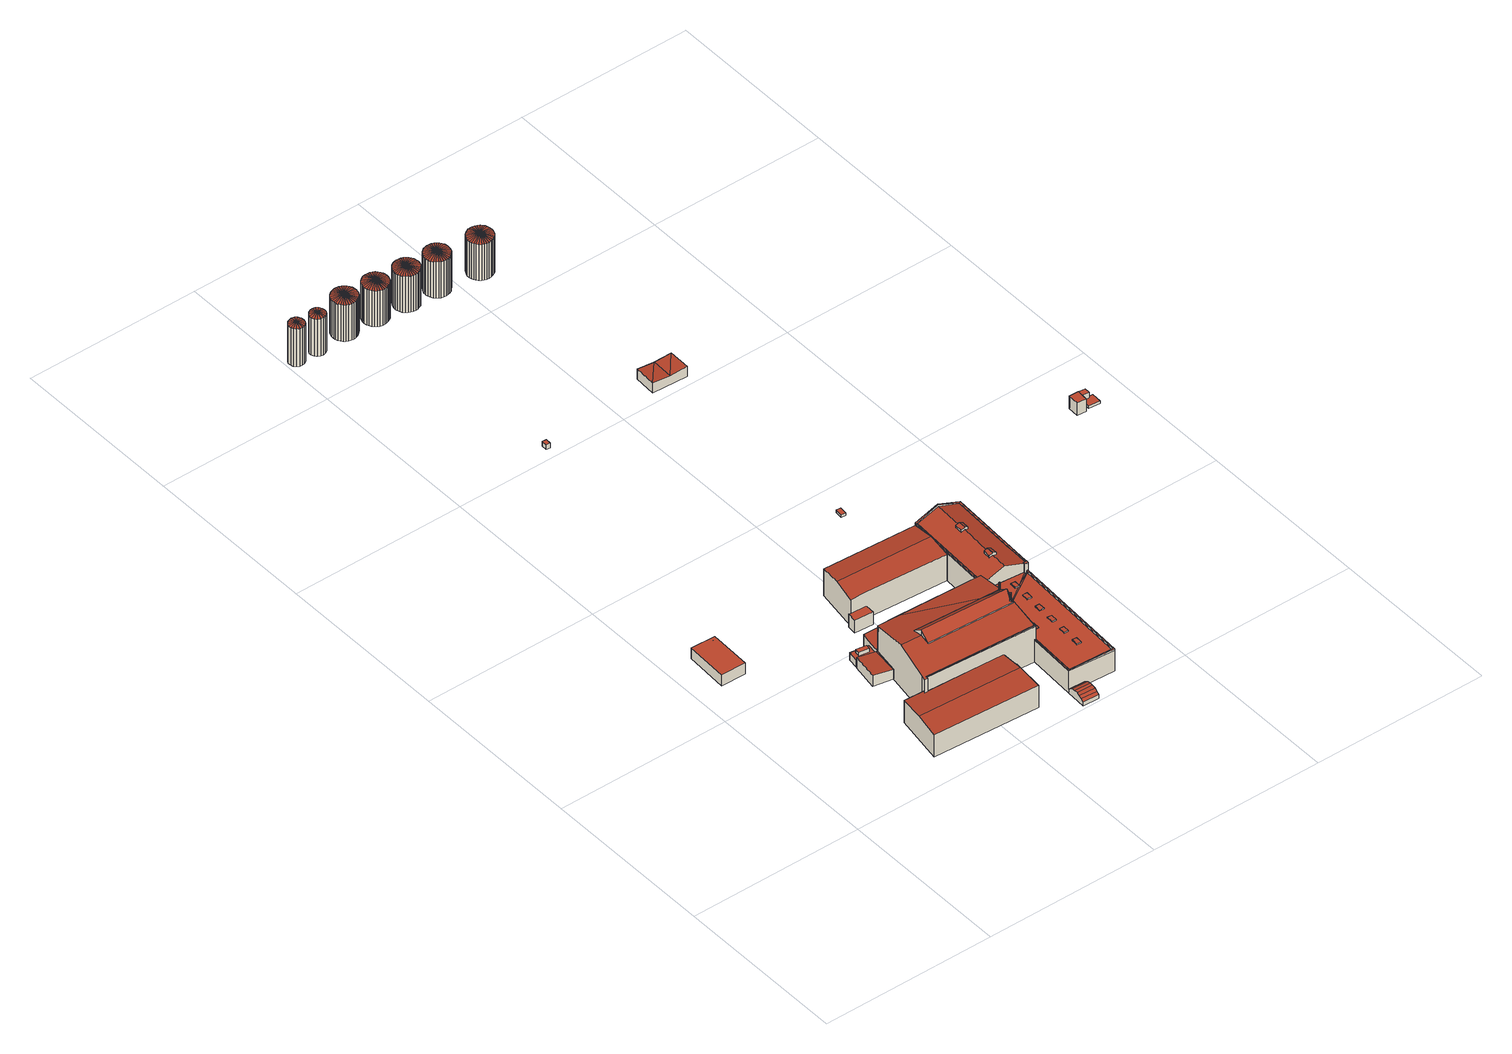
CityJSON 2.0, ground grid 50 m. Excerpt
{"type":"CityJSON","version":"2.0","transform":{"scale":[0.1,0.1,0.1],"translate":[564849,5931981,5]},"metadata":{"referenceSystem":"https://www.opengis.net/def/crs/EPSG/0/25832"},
"CityObjects":{
"building1":{"type":"Building","attributes":{"Grundfläche 2D":"84.570928","Grundhöhe NN":"5.563"},"children":["building1-1","building1-2","building1-3","building1-4"],"geometry":[{"type":"Solid","lod":"3","boundaries":[[[[0,1,2,3]],[[4,5,3,2]],[[5,6,0,3]],[[6,7,1,0]],[[7,4,2,1]],[[7,6,5,4]]]],"semantics":{"surfaces":[{"type":"RoofSurface"},{"type":"WallSurface"},{"type":"GroundSurface"}],"values":[[0,1,1,1,1,2]]}}]},
"building1-1":{"type":"BuildingInstallation","parents":["building1"],"geometry":[{"type":"MultiSurface","lod":"3","boundaries":[[[8,9,10,11]]],"semantics":{"surfaces":[{"type":"RoofSurface"}],"values":[0]}}]},
"building1-2":{"type":"BuildingInstallation","parents":["building1"],"geometry":[{"type":"MultiSurface","lod":"3","boundaries":[[[12,13,14,15]]],"semantics":{"surfaces":[{"type":"RoofSurface"}],"values":[0]}}]},
"building1-3":{"type":"BuildingInstallation","parents":["building1"],"geometry":[{"type":"MultiSurface","lod":"3","boundaries":[[[16,17,18,19]]],"semantics":{"surfaces":[{"type":"RoofSurface"}],"values":[0]}}]},
"building1-4":{"type":"BuildingInstallation","parents":["building1"],"geometry":[{"type":"MultiSurface","lod":"3","boundaries":[[[20,21,22,23]]],"semantics":{"surfaces":[{"type":"RoofSurface"}],"values":[0]}}]},
"building2":{"type":"Building","attributes":{"Grundfläche 2D":"43.742481","Grundhöhe NN":"5.206"},"geometry":[{"type":"Solid","lod":"3","boundaries":[[[[24,25,26]],[[27,28,25,24,29]],[[30,31,26,25]],[[32,33,29,24]],[[31,32,24,26]],[[33,34,27,29]],[[34,35,28,27]],[[35,30,25,28]],[[31,30,35,34,33,32]]]],"semantics":{"surfaces":[{"type":"RoofSurface"},{"type":"WallSurface"},{"type":"GroundSurface"}],"values":[[0,0,1,1,1,1,1,1,2]]}}]},
"building3":{"type":"Building","attributes":{"Grundfläche 2D":"1668.603256","Grundhöhe NN":"5.227"},"children":["building3-1","building3-2","building3-3","building3-4","building3-5","building3-6","building3-7","building3-8","building3-9","building3-10","building3-11","building3-12","building3-13","building3-14"],"geometry":[{"type":"MultiSurface","lod":"3","boundaries":[[[36,37,38,39,40,41,42,43]],[[44,45,46,47,48,47,48,49,50,51]],[[52,53,54,55,49,48,47,48,47,46]],[[56,57,52]],[[57,56,58,59,49,55,54,53,52]],[[60,50,49]],[[61,62,63,64,65,66]],[[67,68,69,70,71,72,73,74,62,61]],[[75,68,62,76]],[[68,75,77]],[[78,79,68,77]],[[68,79,80]],[[68,80,69]],[[81,62,74]],[[82,76,62,81]],[[83,84,85,86,87,88,89,90,91,92,93,64,63]],[[94,95,84,64,93]],[[96,85,84]],[[97,84,95,98]],[[84,97,99]],[[84,99,96]],[[100,101,102,103,104,105,106,107,108,109,110,111,112]],[[113,104,114,115,116,117]],[[115,118,109,108,119,116]],[[113,105,104]],[[120,121,122,123]],[[124,125,126,127,128,129,130,131]],[[132,133,134,135]],[[136,137,138,139,140,141,142]],[[137,143,144,138]],[[145,140,139]],[[146,147,148,149]],[[150,147,146,151]],[[152,150,151,153]],[[154,152,153,155]],[[156,154,155,157]],[[158,156,157,159]],[[160,158,159,161]],[[162,163,164,165]],[[166,167,168,169]],[[52,46,45,38,37]],[[39,38,45,44]],[[44,51,40,39]],[[170,171,42,41]],[[172,43,42,171]],[[172,173,36,43]],[[37,36,173,52]],[[119,108,61,66]],[[108,107,67,61]],[[68,67,107,106]],[[106,105,113,117,84,83,63,62,68]],[[64,84,117,116,119,66,65]],[[174,125,124,131,135,134,175]],[[126,125,174,176]],[[121,177,32,129,128,127,126,176,178,122]],[[129,32,31,130]],[[179,172,171,149,148,180]],[[173,172,179,181]],[[56,52,173,181,182]],[[58,56,182,183]],[[59,58,183,184]],[[170,185,186,149,171]],[[187,188,133,132]],[[134,133,188,175]],[[136,142,189,190]],[[143,137,136,190,191]],[[144,143,191,192]],[[168,167,193,194,165,164,139,138,144,192,195]],[[161,159,157,155,153,151,146,149,186,196]],[[160,161,196,197]],[[148,147,150,152,154,156,158,160,197,180]],[[123,122,178,198]],[[120,123,198,199]],[[121,120,199,177]],[[162,165,194,200]],[[200,201,163,162]],[[164,163,201,185,170,41,40,101,100,145,139]],[[101,40,51,50,102]],[[102,50,60,103]],[[184,202,114,104,103,60,49,59]],[[132,135,131,130,118,115,114,202,187]],[[110,109,118,130,31,203]],[[141,111,110,203,189,142]],[[111,141,140,112]],[[112,140,145,100]],[[169,168,195,204]],[[166,169,204,205]],[[205,193,167,166]],[[192,191,190,189,203,31,32,177,199,198,178,176,174,175,188,187,202,184,183,182,181,179,180,197,196,186,185,201,200,194,193,205,204,195]]],"semantics":{"surfaces":[{"type":"RoofSurface"},{"type":"WallSurface"},{"type":"GroundSurface"}],"values":[0,0,0,0,0,0,0,0,0,0,0,0,0,0,0,0,0,0,0,0,0,0,0,0,0,0,0,0,0,0,0,0,0,0,0,0,0,0,0,0,1,1,1,1,1,1,1,1,1,1,1,1,1,1,1,1,1,1,1,1,1,1,1,1,1,1,1,1,1,1,1,1,1,1,1,1,1,1,1,1,1,1,1,1,1,1,1,1,2]}}]},
"building3-1":{"type":"BuildingInstallation","parents":["building3"],"geometry":[{"type":"MultiSurface","lod":"3","boundaries":[[[206,207,208,209]],[[209,208,210,211]],[[206,209,211,212]],[[207,206,212,213]],[[208,207,213,210]]],"semantics":{"surfaces":[{"type":"RoofSurface"},{"type":"WallSurface"}],"values":[0,1,1,1,1]}}]},
"building3-2":{"type":"BuildingInstallation","parents":["building3"],"geometry":[{"type":"MultiSurface","lod":"3","boundaries":[[[214,215,216,217]],[[217,216,218,219]],[[214,217,219,220]],[[215,214,220,221]],[[216,215,221,218]]],"semantics":{"surfaces":[{"type":"RoofSurface"},{"type":"WallSurface"}],"values":[0,1,1,1,1]}}]},
"building3-3":{"type":"BuildingInstallation","parents":["building3"],"geometry":[{"type":"MultiSurface","lod":"3","boundaries":[[[222,223,224,225,226,227,228]],[[229,225,224,230]],[[226,225,229,231]],[[232,233,222,228,227,226,231,234]],[[230,224,223,222,233,235]]],"semantics":{"surfaces":[{"type":"RoofSurface"},{"type":"WallSurface"}],"values":[0,1,1,1,1]}}]},
"building3-4":{"type":"BuildingInstallation","parents":["building3"],"geometry":[{"type":"MultiSurface","lod":"3","boundaries":[[[236,237,238,239]],[[239,238,240,241]],[[236,239,241,242]],[[237,236,242,243]],[[238,237,243,240]]],"semantics":{"surfaces":[{"type":"RoofSurface"},{"type":"WallSurface"}],"values":[0,1,1,1,1]}}]},
"building3-5":{"type":"BuildingInstallation","parents":["building3"],"geometry":[{"type":"MultiSurface","lod":"3","boundaries":[[[244,245,246,247]],[[247,246,248,249]],[[244,247,249,250]],[[245,244,250,251]],[[246,245,251,248]]],"semantics":{"surfaces":[{"type":"RoofSurface"},{"type":"WallSurface"}],"values":[0,1,1,1,1]}}]},
"building3-6":{"type":"BuildingInstallation","parents":["building3"],"geometry":[{"type":"MultiSurface","lod":"3","boundaries":[[[252,253,254,255]],[[255,254,256,257]],[[257,258,252,255]],[[253,252,258,259]],[[259,256,254,253]]],"semantics":{"surfaces":[{"type":"RoofSurface"},{"type":"WallSurface"}],"values":[0,1,1,1,1]}}]},
"building3-7":{"type":"BuildingInstallation","parents":["building3"],"geometry":[{"type":"MultiSurface","lod":"3","boundaries":[[[260,261,262,263,264,265,266,267,268,269,270]],[[260,270,99,97]],[[261,260,97,98]],[[262,261,98,95]],[[263,262,95,94]],[[264,263,94,93]],[[264,93,92]],[[265,264,92,91]],[[266,265,91,90]],[[266,90,89]],[[267,266,89,88]],[[268,267,88,87]],[[268,87,86]],[[269,268,86,85]],[[270,269,85,96]],[[270,96,99]]],"semantics":{"surfaces":[{"type":"RoofSurface"},{"type":"WallSurface"}],"values":[0,1,1,1,1,1,1,1,1,1,1,1,1,1,1,1]}}]},
"building3-8":{"type":"BuildingInstallation","parents":["building3"],"geometry":[{"type":"MultiSurface","lod":"3","boundaries":[[[271,272,273,274,275,276,277,278,279,280,281,282]],[[277,276,81,74]],[[278,277,74,73]],[[278,73,72]],[[279,278,72,71]],[[279,71,70]],[[280,279,70,69]],[[281,280,69,80]],[[282,281,80,79]],[[271,282,79,78]],[[272,271,78,77]],[[273,272,77,75]],[[274,273,75,76]],[[275,274,76,82]],[[276,275,82,81]]],"semantics":{"surfaces":[{"type":"RoofSurface"},{"type":"WallSurface"}],"values":[0,1,1,1,1,1,1,1,1,1,1,1,1,1,1]}}]},
"building3-9":{"type":"BuildingInstallation","parents":["building3"],"geometry":[{"type":"MultiSurface","lod":"3","boundaries":[[[283,284,285,286,287]],[[288,100,285,284]],[[100,101,286,285]],[[101,102,287,286]],[[102,103,288,284,283,287]]],"semantics":{"surfaces":[{"type":"RoofSurface"},{"type":"WallSurface"}],"values":[0,1,1,1,1]}}]},
"building3-10":{"type":"BuildingInstallation","parents":["building3"],"geometry":[{"type":"MultiSurface","lod":"3","boundaries":[[[289,290,291,292,293]],[[294,291,290,295,53]],[[294,57,296,293,292,291]],[[296,297,289,293]],[[297,295,290,289]]],"semantics":{"surfaces":[{"type":"RoofSurface"},{"type":"WallSurface"}],"values":[0,1,1,1,1]}}]},
"building3-11":{"type":"BuildingInstallation","parents":["building3"],"geometry":[{"type":"MultiSurface","lod":"3","boundaries":[[[298,299,300,301,302,303]],[[304,302,301,300,55,48]],[[305,55,300,299]],[[54,306,298,303,302,304,47]],[[306,305,299,298]]],"semantics":{"surfaces":[{"type":"RoofSurface"},{"type":"WallSurface"}],"values":[0,1,1,1,1]}}]},
"building3-12":{"type":"BuildingInstallation","parents":["building3"],"geometry":[{"type":"MultiSurface","lod":"3","boundaries":[[[307,308,309,310,311,312]],[[313,314,315,316,310,309,308,307]],[[311,310,316,317]],[[317,318,312,311]],[[318,313,307,312]]],"semantics":{"surfaces":[{"type":"RoofSurface"},{"type":"WallSurface"}],"values":[0,1,1,1,1]}}]},
"building3-13":{"type":"BuildingInstallation","parents":["building3"],"geometry":[{"type":"MultiSurface","lod":"3","boundaries":[[[319,320,321,322]],[[322,321,323,324]],[[319,322,324,325]],[[320,319,325,326]],[[321,320,326,323]]],"semantics":{"surfaces":[{"type":"RoofSurface"},{"type":"WallSurface"}],"values":[0,1,1,1,1]}}]},
"building3-14":{"type":"BuildingInstallation","parents":["building3"],"geometry":[{"type":"MultiSurface","lod":"3","boundaries":[[[327,328,329,330]],[[330,329,331,332]],[[327,330,332,333]],[[328,327,333,334]],[[329,328,334,331]]],"semantics":{"surfaces":[{"type":"RoofSurface"},{"type":"WallSurface"}],"values":[0,1,1,1,1]}}]},
"building4":{"type":"Building","attributes":{"Grundfläche 2D":"14.125939","Grundhöhe NN":"5.315"},"geometry":[{"type":"Solid","lod":"3","boundaries":[[[[335,336,337]],[[337,336,338]],[[339,336,335]],[[340,336,339]],[[341,336,340]],[[342,336,341]],[[343,336,342]],[[344,345,336,343]],[[346,336,345]],[[347,336,346]],[[348,336,347]],[[349,336,348]],[[350,336,349]],[[351,336,350]],[[352,336,351]],[[353,336,352]],[[338,336,353]],[[354,355,335,337]],[[356,354,337,338]],[[355,357,339,335]],[[357,358,340,339]],[[358,359,341,340]],[[359,360,342,341]],[[360,361,343,342]],[[361,362,363,345,344,343]],[[363,364,346,345]],[[364,365,347,346]],[[365,366,348,347]],[[366,367,349,348]],[[367,368,350,349]],[[368,369,351,350]],[[369,370,352,351]],[[370,371,353,352]],[[371,356,338,353]],[[358,357,355,354,356,371,370,369,368,367,366,365,364,363,362,361,360,359]]]],"semantics":{"surfaces":[{"type":"RoofSurface"},{"type":"WallSurface"},{"type":"GroundSurface"}],"values":[[0,0,0,0,0,0,0,0,0,0,0,0,0,0,0,0,0,1,1,1,1,1,1,1,1,1,1,1,1,1,1,1,1,1,2]]}}]},
"building5":{"type":"Building","attributes":{"Grundfläche 2D":"14.122048","Grundhöhe NN":"5.414"},"geometry":[{"type":"Solid","lod":"3","boundaries":[[[[372,373,374]],[[372,375,373]],[[372,374,376]],[[372,376,377]],[[372,377,378]],[[372,378,379]],[[372,379,380]],[[372,380,381]],[[372,381,382]],[[372,382,383]],[[372,383,384]],[[372,384,385]],[[372,385,386]],[[372,386,387]],[[372,387,388]],[[372,388,389]],[[372,389,375]],[[390,391,374,373]],[[392,390,373,375]],[[391,393,376,374]],[[393,394,377,376]],[[394,395,378,377]],[[395,396,379,378]],[[396,397,380,379]],[[397,398,381,380]],[[398,399,382,381]],[[399,400,383,382]],[[400,401,384,383]],[[401,402,385,384]],[[402,403,386,385]],[[403,404,387,386]],[[404,405,388,387]],[[405,406,389,388]],[[406,392,375,389]],[[400,399,398,397,396,395,394,393,391,390,392,406,405,404,403,402,401]]]],"semantics":{"surfaces":[{"type":"RoofSurface"},{"type":"WallSurface"},{"type":"GroundSurface"}],"values":[[0,0,0,0,0,0,0,0,0,0,0,0,0,0,0,0,0,1,1,1,1,1,1,1,1,1,1,1,1,1,1,1,1,1,2]]}}]},
"building6":{"type":"Building","attributes":{"Grundfläche 2D":"1.960048","Grundhöhe NN":"6.558"},"geometry":[{"type":"Solid","lod":"3","boundaries":[[[[407,408,409,410]],[[411,412,410,409]],[[412,413,407,410]],[[413,414,408,407]],[[414,411,409,408]],[[414,413,412,411]]]],"semantics":{"surfaces":[{"type":"RoofSurface"},{"type":"WallSurface"},{"type":"GroundSurface"}],"values":[[0,1,1,1,1,2]]}}]},
"building7":{"type":"Building","attributes":{"Grundfläche 2D":"365.941106","Grundhöhe NN":"5.389"},"geometry":[{"type":"Solid","lod":"3","boundaries":[[[[415,416,417,418,419]],[[420,415,419,421]],[[422,423,424,425,426]],[[421,419,418,427,428]],[[420,421,428,429]],[[415,420,429,430,423,416]],[[431,427,418,417,416,423,422]],[[423,430,432,424]],[[425,424,432,433]],[[426,425,433,434]],[[422,426,434,431]],[[433,432,430,429,428,427,431,434]]]],"semantics":{"surfaces":[{"type":"RoofSurface"},{"type":"WallSurface"},{"type":"GroundSurface"}],"values":[[0,0,0,1,1,1,1,1,1,1,1,2]]}}]},
"building8":{"type":"Building","attributes":{"Grundfläche 2D":"38.026758","Grundhöhe NN":"5.341","usage":"detail"},"geometry":[{"type":"Solid","lod":"3","boundaries":[[[[435,436,437]],[[437,436,438]],[[439,436,435]],[[440,441,436,439]],[[442,436,441]],[[443,436,442]],[[444,436,443]],[[445,436,444]],[[446,436,445]],[[447,436,446]],[[448,436,447]],[[449,436,448]],[[450,436,449]],[[451,436,450]],[[452,436,451]],[[453,436,452]],[[454,436,453]],[[455,436,454]],[[456,436,455]],[[457,436,456]],[[458,436,457]],[[459,436,458]],[[460,436,459]],[[461,436,460]],[[462,436,461]],[[463,436,462]],[[464,436,463]],[[465,436,464]],[[466,436,465]],[[467,436,466]],[[468,436,467]],[[469,436,468]],[[438,436,469]],[[435,437,470,471]],[[469,468,472,473]],[[438,469,473,474]],[[437,438,474,470]],[[439,435,471,475]],[[476,441,440,439,475,477]],[[442,441,476,478]],[[443,442,478,479]],[[444,443,479,480]],[[445,444,480,481]],[[446,445,481,482]],[[447,446,482,483]],[[448,447,483,484]],[[449,448,484,485]],[[450,449,485,486]],[[451,450,486,487]],[[452,451,487,488]],[[453,452,488,489]],[[454,453,489,490]],[[455,454,490,491]],[[456,455,491,492]],[[457,456,492,493]],[[458,457,493,494]],[[459,458,494,495]],[[460,459,495,496]],[[461,460,496,497]],[[462,461,497,498]],[[463,462,498,499]],[[464,463,499,500]],[[465,464,500,501]],[[466,465,501,502]],[[467,466,502,503]],[[468,467,503,472]],[[495,494,493,492,491,490,489,488,487,486,485,484,483,482,481,480,479,478,476,477,475,471,470,474,473,472,503,502,501,500,499,498,497,496]]]],"semantics":{"surfaces":[{"type":"RoofSurface"},{"type":"WallSurface"},{"type":"GroundSurface"}],"values":[[0,0,0,0,0,0,0,0,0,0,0,0,0,0,0,0,0,0,0,0,0,0,0,0,0,0,0,0,0,0,0,0,0,1,1,1,1,1,1,1,1,1,1,1,1,1,1,1,1,1,1,1,1,1,1,1,1,1,1,1,1,1,1,1,1,1,2]]}}]},
"building9":{"type":"Building","attributes":{"Grundfläche 2D":"38.024957","Grundhöhe NN":"5.379","usage":"detail"},"geometry":[{"type":"Solid","lod":"3","boundaries":[[[[504,505,506]],[[506,505,507]],[[508,505,504]],[[509,505,508]],[[510,505,509]],[[511,505,510]],[[512,505,511]],[[513,505,512]],[[514,505,513]],[[515,505,514]],[[516,505,515]],[[517,505,516]],[[518,505,517]],[[519,505,518]],[[520,505,519]],[[521,505,520]],[[522,505,521]],[[523,505,522]],[[524,505,523]],[[525,505,524]],[[526,505,525]],[[527,505,526]],[[528,505,527]],[[529,505,528]],[[530,505,529]],[[531,505,530]],[[532,505,531]],[[533,505,532]],[[534,505,533]],[[535,505,534]],[[536,505,535]],[[537,505,536]],[[507,505,537]],[[504,506,538,539]],[[537,536,540,541]],[[507,537,541,542]],[[506,507,542,538]],[[508,504,539,543]],[[509,508,543,544]],[[510,509,544,545]],[[511,510,545,546]],[[512,511,546,547]],[[513,512,547,548]],[[514,513,548,549]],[[515,514,549,550]],[[516,515,550,551]],[[517,516,551,552]],[[518,517,552,553]],[[519,518,553,554]],[[520,519,554,555]],[[521,520,555,556]],[[522,521,556,557]],[[523,522,557,558]],[[524,523,558,559]],[[525,524,559,560]],[[526,525,560,561]],[[527,526,561,562]],[[528,527,562,563]],[[529,528,563,564]],[[530,529,564,565]],[[531,530,565,566]],[[532,531,566,567]],[[533,532,567,568]],[[534,533,568,569]],[[535,534,569,570]],[[536,535,570,540]],[[562,561,560,559,558,557,556,555,554,553,552,551,550,549,548,547,546,545,544,543,539,538,542,541,540,570,569,568,567,566,565,564,563]]]],"semantics":{"surfaces":[{"type":"RoofSurface"},{"type":"WallSurface"},{"type":"GroundSurface"}],"values":[[0,0,0,0,0,0,0,0,0,0,0,0,0,0,0,0,0,0,0,0,0,0,0,0,0,0,0,0,0,0,0,0,0,1,1,1,1,1,1,1,1,1,1,1,1,1,1,1,1,1,1,1,1,1,1,1,1,1,1,1,1,1,1,1,1,1,2]]}}]},
"building10":{"type":"Building","attributes":{"Grundfläche 2D":"2.765894","Grundhöhe NN":"6.167"},"geometry":[{"type":"Solid","lod":"3","boundaries":[[[[571,572,573,574]],[[575,576,574,573]],[[576,577,571,574]],[[577,578,572,571]],[[578,575,573,572]],[[578,577,576,575]]]],"semantics":{"surfaces":[{"type":"RoofSurface"},{"type":"WallSurface"},{"type":"GroundSurface"}],"values":[[0,1,1,1,1,2]]}}]},
"building11":{"type":"Building","attributes":{"Grundfläche 2D":"357.998925","Grundhöhe NN":"5.457"},"children":["building11-1","building11-2"],"geometry":[{"type":"Solid","lod":"3","boundaries":[[[[579,580,581]],[[582,583,579]],[[584,579,583,585,586]],[[584,580,579]],[[582,587,588,583]],[[581,580,589,590,591,592,593,594,595,596,597]],[[594,593,592,598,599,600,601,602,603,604,605,606,607,608,609]],[[610,611,612,613,614,607,606,605,604,603,602,615,616,617]],[[618,619,620,582,579,581]],[[620,613,587,582]],[[613,612,588,587]],[[588,612,611,610,617,583]],[[617,616,615,602,601,580,584,586,585,583]],[[601,600,589,580]],[[600,599,590,589]],[[591,590,599,598]],[[598,592,591]],[[595,594,621]],[[621,622,596,595]],[[622,623,597,596]],[[623,618,581,597]],[[620,619,618,624,625]],[[613,620,625,626]],[[614,613,626,627]],[[608,607,614,627,628]],[[609,608,628,629]],[[609,629,630,621,594]],[[622,621,630,631]],[[623,622,631,632]],[[618,623,632,624]],[[625,624,632,631,630,629,628,627,626]]]],"semantics":{"surfaces":[{"type":"RoofSurface"},{"type":"WallSurface"},{"type":"GroundSurface"}],"values":[[0,0,0,0,0,0,0,0,1,1,1,1,1,1,1,1,1,1,1,1,1,1,1,1,1,1,1,1,1,1,2]]}}]},
"building11-1":{"type":"BuildingInstallation","parents":["building11"],"geometry":[{"type":"MultiSurface","lod":"3","boundaries":[[[633,634,635,636,637]],[[638,633,637,639]],[[640,639,637,636,635,641,604]],[[640,642,638,639]],[[642,603,633,638]],[[634,633,603,643]],[[643,641,635,634]]],"semantics":{"surfaces":[{"type":"RoofSurface"},{"type":"WallSurface"}],"values":[0,0,1,1,1,1,1]}}]},
"building11-2":{"type":"BuildingInstallation","parents":["building11"],"geometry":[{"type":"MultiSurface","lod":"3","boundaries":[[[644,645,646,647]],[[644,647,648]],[[649,650,648,651]],[[644,648,650]],[[652,651,648,647,646,653,606]],[[652,654,649,651]],[[654,605,655,645,644,650,649]],[[655,653,646,645]]],"semantics":{"surfaces":[{"type":"RoofSurface"},{"type":"WallSurface"}],"values":[0,0,0,0,1,1,1,1]}}]},
"building12":{"type":"Building","attributes":{"Grundfläche 2D":"38.025040","Grundhöhe NN":"5.345","usage":"detail"},"geometry":[{"type":"Solid","lod":"3","boundaries":[[[[656,657,658]],[[658,657,659]],[[660,657,656]],[[661,657,660]],[[662,657,661]],[[663,657,662]],[[664,657,663]],[[665,657,664]],[[666,657,665]],[[667,657,666]],[[668,657,667]],[[669,657,668]],[[670,657,669]],[[671,657,670]],[[672,657,671]],[[673,657,672]],[[674,657,673]],[[675,657,674]],[[676,657,675]],[[677,657,676]],[[678,679,657,677]],[[680,657,679]],[[681,657,680]],[[682,657,681]],[[683,657,682]],[[684,657,683]],[[685,657,684]],[[686,657,685]],[[687,657,686]],[[688,657,687]],[[689,657,688]],[[690,657,689]],[[659,657,690]],[[656,658,691,692]],[[690,689,693,694]],[[659,690,694,695]],[[658,659,695,691]],[[660,656,692,696]],[[661,660,696,697]],[[662,661,697,698]],[[663,662,698,699]],[[664,663,699,700]],[[665,664,700,701]],[[666,665,701,702]],[[667,666,702,703]],[[668,667,703,704]],[[669,668,704,705]],[[670,669,705,706]],[[671,670,706,707]],[[672,671,707,708]],[[673,672,708,709]],[[674,673,709,710]],[[675,674,710,711]],[[676,675,711,712]],[[677,676,712,713]],[[714,679,678,677,713,715]],[[680,679,714,716]],[[681,680,716,717]],[[682,681,717,718]],[[683,682,718,719]],[[684,683,719,720]],[[685,684,720,721]],[[686,685,721,722]],[[687,686,722,723]],[[688,687,723,724]],[[689,688,724,693]],[[716,714,715,713,712,711,710,709,708,707,706,705,704,703,702,701,700,699,698,697,696,692,691,695,694,693,724,723,722,721,720,719,718,717]]]],"semantics":{"surfaces":[{"type":"RoofSurface"},{"type":"WallSurface"},{"type":"GroundSurface"}],"values":[[0,0,0,0,0,0,0,0,0,0,0,0,0,0,0,0,0,0,0,0,0,0,0,0,0,0,0,0,0,0,0,0,0,1,1,1,1,1,1,1,1,1,1,1,1,1,1,1,1,1,1,1,1,1,1,1,1,1,1,1,1,1,1,1,1,1,2]]}}]},
"building13":{"type":"Building","attributes":{"Grundfläche 2D":"38.025831","Grundhöhe NN":"5.316","usage":"detail"},"geometry":[{"type":"Solid","lod":"3","boundaries":[[[[725,726,727]],[[728,727,726,729]],[[730,726,725]],[[731,726,730]],[[732,726,731]],[[733,726,732]],[[734,726,733]],[[735,726,734]],[[736,726,735]],[[737,726,736]],[[738,726,737]],[[739,726,738]],[[740,726,739]],[[741,726,740]],[[742,726,741]],[[743,726,742]],[[744,726,743]],[[745,726,744]],[[746,726,745]],[[747,726,746]],[[748,749,726,747]],[[750,726,749]],[[751,726,750]],[[752,726,751]],[[753,726,752]],[[754,726,753]],[[755,726,754]],[[756,726,755]],[[757,726,756]],[[758,726,757]],[[759,726,758]],[[760,726,759]],[[729,726,760]],[[761,762,725,727]],[[763,764,756,755]],[[764,765,757,756]],[[765,766,758,757]],[[766,767,759,758]],[[767,768,760,759]],[[768,769,729,760]],[[729,769,770,761,727,728]],[[762,771,730,725]],[[771,772,731,730]],[[772,773,732,731]],[[773,774,733,732]],[[774,775,734,733]],[[775,776,735,734]],[[776,777,736,735]],[[777,778,737,736]],[[778,779,738,737]],[[779,780,739,738]],[[780,781,740,739]],[[781,782,741,740]],[[782,783,742,741]],[[783,784,743,742]],[[784,785,744,743]],[[785,786,745,744]],[[786,787,746,745]],[[787,788,747,746]],[[788,789,790,749,748,747]],[[790,791,750,749]],[[791,792,751,750]],[[792,793,752,751]],[[793,794,753,752]],[[794,795,754,753]],[[795,763,755,754]],[[791,790,789,788,787,786,785,784,783,782,781,780,779,778,777,776,775,774,773,772,771,762,761,770,769,768,767,766,765,764,763,795,794,793,792]]]],"semantics":{"surfaces":[{"type":"RoofSurface"},{"type":"WallSurface"},{"type":"GroundSurface"}],"values":[[0,0,0,0,0,0,0,0,0,0,0,0,0,0,0,0,0,0,0,0,0,0,0,0,0,0,0,0,0,0,0,0,0,1,1,1,1,1,1,1,1,1,1,1,1,1,1,1,1,1,1,1,1,1,1,1,1,1,1,1,1,1,1,1,1,1,2]]}}]},
"building14":{"type":"Building","attributes":{"Grundfläche 2D":"63.709829","Grundhöhe NN":"5.961"},"geometry":[{"type":"Solid","lod":"3","boundaries":[[[[796,797,798]],[[799,797,796]],[[800,798,801]],[[796,798,800]],[[801,798,797,802,803]],[[800,801,803,804]],[[799,796,800,804,805]],[[797,799,805,802]],[[803,802,805,804]]]],"semantics":{"surfaces":[{"type":"RoofSurface"},{"type":"WallSurface"},{"type":"GroundSurface"}],"values":[[0,0,0,0,1,1,1,1,2]]}}]},
"building15":{"type":"Building","attributes":{"Grundfläche 2D":"38.026014","Grundhöhe NN":"5.348","usage":"detail"},"geometry":[{"type":"Solid","lod":"3","boundaries":[[[[806,807,808]],[[808,807,809]],[[810,807,806]],[[811,807,810]],[[812,807,811]],[[813,807,812]],[[814,807,813]],[[815,807,814]],[[816,807,815]],[[817,807,816]],[[818,807,817]],[[819,807,818]],[[820,807,819]],[[821,822,807,820]],[[823,807,822]],[[824,807,823]],[[825,807,824]],[[826,807,825]],[[827,807,826]],[[828,807,827]],[[829,807,828]],[[830,807,829]],[[831,832,807,830]],[[833,807,832]],[[834,807,833]],[[835,807,834]],[[836,807,835]],[[837,807,836]],[[838,807,837]],[[839,807,838]],[[840,807,839]],[[841,807,840]],[[809,807,841]],[[842,843,806,808]],[[844,845,841,840]],[[845,846,809,841]],[[846,842,808,809]],[[843,847,810,806]],[[847,848,811,810]],[[848,849,812,811]],[[849,850,813,812]],[[850,851,814,813]],[[851,852,815,814]],[[852,853,816,815]],[[853,854,817,816]],[[854,855,818,817]],[[855,856,819,818]],[[856,857,820,819]],[[857,858,859,822,821,820]],[[859,860,823,822]],[[860,861,824,823]],[[861,862,825,824]],[[862,863,826,825]],[[863,864,827,826]],[[864,865,828,827]],[[865,866,829,828]],[[866,867,830,829]],[[867,868,869,832,831,830]],[[869,870,833,832]],[[870,871,834,833]],[[871,872,835,834]],[[872,873,836,835]],[[873,874,837,836]],[[874,875,838,837]],[[875,876,839,838]],[[876,844,840,839]],[[864,863,862,861,860,859,858,857,856,855,854,853,852,851,850,849,848,847,843,842,846,845,844,876,875,874,873,872,871,870,869,868,867,866,865]]]],"semantics":{"surfaces":[{"type":"RoofSurface"},{"type":"WallSurface"},{"type":"GroundSurface"}],"values":[[0,0,0,0,0,0,0,0,0,0,0,0,0,0,0,0,0,0,0,0,0,0,0,0,0,0,0,0,0,0,0,0,0,1,1,1,1,1,1,1,1,1,1,1,1,1,1,1,1,1,1,1,1,1,1,1,1,1,1,1,1,1,1,1,1,1,2]]}}]},
"building16":{"type":"Building","attributes":{"Grundfläche 2D":"8.366301","Grundhöhe NN":"5.812"},"geometry":[{"type":"Solid","lod":"3","boundaries":[[[[877,878,879,880]],[[881,882,880,879]],[[882,883,877,880]],[[883,884,878,877]],[[884,881,879,878]],[[884,883,882,881]]]],"semantics":{"surfaces":[{"type":"RoofSurface"},{"type":"WallSurface"},{"type":"GroundSurface"}],"values":[[0,1,1,1,1,2]]}}]},
"building17":{"type":"Building","attributes":{"Grundfläche 2D":"3.253849","Grundhöhe NN":"5.878"},"geometry":[{"type":"Solid","lod":"3","boundaries":[[[[885,886,887,888,889]],[[890,887,886,885,891,892]],[[888,887,890,893]],[[889,888,893,894]],[[885,889,894,891]],[[890,892,891,894,893]]]],"semantics":{"surfaces":[{"type":"RoofSurface"},{"type":"WallSurface"},{"type":"GroundSurface"}],"values":[[0,1,1,1,1,2]]}}]},
"building18":{"type":"Building","attributes":{"Grundfläche 2D":"8.623192","Grundhöhe NN":"5.907"},"geometry":[{"type":"Solid","lod":"3","boundaries":[[[[895,896,897,898,899,900]],[[901,902,900,899]],[[902,903,895,900]],[[903,904,896,895]],[[904,892,897,896]],[[892,891,898,897]],[[891,901,899,898]],[[891,892,904,903,902,901]]]],"semantics":{"surfaces":[{"type":"RoofSurface"},{"type":"WallSurface"},{"type":"GroundSurface"}],"values":[[0,1,1,1,1,1,1,2]]}}]}
},
"vertices":[
[149,721,40],[79,724,40],[74,602,40],[144,600,40],[74,602,6],[144,600,6],[149,721,6],[79,724,6],
[135,690,40],[122,691,40],[121,681,40],[134,681,40],
[136,711,40],[123,711,40],[122,702,40],[135,701,40],
[134,670,40],[121,670,40],[120,661,40],[133,660,40],
[133,645,40],[120,645,40],[119,636,40],[132,635,40],
[418,444,31],[409,369,31],[421,443,31],[365,454,36],[353,379,36],[418,446,31],[409,369,2],[421,443,2],[418,444,2],[418,446,2],[365,454,2],[353,379,2],
[853,412,72],[850,412,72],[831,64,72],[704,71,72],[711,206,72],[707,206,72],[700,68,72],[834,61,72],[704,71,71],[831,64,66],[850,409,66],[748,342,70],[736,334,70],[716,321,71],[711,209,71],[711,206,71],[850,412,66],[800,381,68],[748,344,70],[735,334,70],[844,412,67],[803,383,68],[844,416,67],[721,422,71],[710,209,71],[463,331,152],[713,318,152],[713,321,149],[659,350,131],[645,350,131],[464,359,131],[461,302,131],[711,290,131],[705,294,134],[704,295,134],[704,295,135],[704,296,135],[704,296,136],[705,297,136],[708,296,135],[707,296,136],[708,295,135],[707,295,134],[707,294,134],[706,294,134],[706,297,136],[707,297,136],[713,322,149],[714,347,131],[711,340,136],[710,339,136],[710,339,137],[709,339,137],[708,339,137],[708,339,136],[708,340,136],[708,341,136],[708,341,135],[708,342,135],[709,342,134],[711,341,136],[711,342,135],[710,342,134],[711,341,135],[393,223,113],[711,206,112],[711,209,113],[710,209,113],[716,321,135],[713,321,135],[711,290,129],[461,302,129],[463,331,135],[404,333,135],[387,233,115],[385,221,112],[393,220,112],[713,322,135],[722,427,117],[481,440,113],[659,350,130],[714,347,130],[421,443,112],[464,359,129],[367,457,25],[418,449,25],[423,479,25],[371,487,25],[474,463,42],[477,501,42],[428,505,39],[423,479,39],[418,449,39],[418,444,39],[421,443,40],[472,441,42],[481,440,31],[483,463,31],[474,463,31],[472,441,31],[330,231,71],[318,159,77],[614,144,77],[617,211,71],[393,220,71],[385,221,71],[387,228,71],[306,88,71],[611,72,71],[393,223,71],[699,61,20],[745,59,20],[745,65,15],[700,68,15],[744,51,25],[699,53,25],[744,42,27],[698,44,27],[743,32,27],[698,34,27],[743,22,25],[697,25,25],[742,14,20],[697,17,20],[742,8,15],[697,10,15],[653,196,24],[654,209,24],[617,211,24],[617,198,24],[642,190,30],[616,191,30],[615,167,30],[641,166,30],[707,206,71],[700,68,71],[834,61,66],[853,412,66],[477,501,2],[474,463,2],[428,505,2],[418,449,2],[423,479,2],[834,61,2],[745,65,2],[853,412,2],[844,412,2],[844,416,2],[721,422,2],[707,206,2],[700,68,2],[481,440,2],[483,463,2],[387,228,2],[330,231,2],[306,88,2],[611,72,2],[616,191,2],[617,198,2],[615,167,2],[697,10,2],[742,8,2],[371,487,2],[367,457,2],[653,196,2],[654,209,2],[722,427,2],[387,233,2],[641,166,2],[642,190,2],
[795,250,71],[783,251,71],[782,232,71],[794,231,71],[782,232,68],[794,231,68],[795,250,68],[783,251,68],
[790,150,71],[777,151,71],[776,132,71],[789,131,71],[776,132,68],[789,131,68],[790,150,68],[777,151,68],
[730,253,73],[729,236,73],[729,235,73],[742,234,73],[743,253,73],[742,253,73],[740,253,73],[742,234,70],[729,235,70],[743,253,70],[740,253,70],[730,253,70],[742,253,70],[729,236,70],
[792,200,71],[780,201,71],[779,182,71],[791,182,71],[779,182,68],[791,182,68],[792,200,68],[780,201,68],
[751,403,73],[738,403,73],[737,385,73],[750,384,73],[737,385,70],[750,384,70],[751,403,70],[738,403,70],
[411,473,36],[382,478,36],[380,464,36],[409,460,36],[380,464,25],[409,460,25],[411,473,25],[382,478,25],
[711,342,159],[710,342,159],[709,342,159],[708,342,159],[708,341,159],[708,340,159],[708,339,159],[709,339,159],[710,339,159],[711,340,159],[711,341,159],
[707,295,159],[708,295,159],[708,296,159],[707,296,159],[707,297,159],[706,297,159],[705,297,159],[704,296,159],[704,295,159],[705,294,159],[706,294,159],[707,294,159],
[710,209,115],[393,226,115],[393,223,115],[711,206,115],[711,209,115],[393,226,113],
[791,400,71],[790,382,71],[803,381,71],[803,383,71],[804,399,71],[803,381,68],[790,382,68],[804,399,68],[791,400,68],
[748,352,73],[736,353,73],[735,334,73],[736,334,73],[747,333,73],[748,342,73],[747,333,70],[736,353,70],[748,352,70],
[787,332,71],[792,332,71],[797,331,71],[800,331,71],[801,350,71],[788,351,71],[787,332,68],[792,332,68],[797,331,68],[800,331,68],[801,350,68],[788,351,68],
[798,300,71],[785,300,71],[784,282,71],[797,281,71],[784,282,68],[797,281,68],[798,300,68],[785,300,68],
[746,303,73],[733,303,73],[732,285,73],[745,284,73],[732,285,70],[745,284,70],[746,303,70],[733,303,70],
[51,2145,121],[31,2152,126],[47,2138,121],[40,2133,121],[52,2152,121],[51,2160,121],[47,2167,121],[41,2172,121],[33,2174,121],[31,2174,121],[25,2173,121],[18,2170,121],[13,2164,121],[10,2157,121],[10,2149,121],[12,2142,121],[17,2136,121],[24,2132,121],[33,2131,121],[47,2138,3],[51,2145,3],[40,2133,3],[52,2152,3],[51,2160,3],[47,2167,3],[41,2172,3],[33,2174,3],[31,2174,3],[25,2173,3],[18,2170,3],[13,2164,3],[10,2157,3],[10,2149,3],[12,2142,3],[17,2136,3],[24,2132,3],[33,2131,3],
[92,2149,126],[108,2163,121],[101,2168,121],[112,2156,121],[94,2170,121],[86,2169,121],[79,2166,121],[74,2160,121],[71,2153,121],[70,2145,121],[73,2138,121],[78,2132,121],[85,2128,121],[94,2127,121],[101,2129,121],[108,2134,121],[112,2141,121],[113,2149,121],[108,2163,4],[101,2168,4],[112,2156,4],[94,2170,4],[86,2169,4],[79,2166,4],[74,2160,4],[71,2153,4],[70,2145,4],[73,2138,4],[78,2132,4],[85,2128,4],[94,2127,4],[101,2129,4],[108,2134,4],[112,2141,4],[113,2149,4],
[292,1533,31],[280,1534,31],[280,1518,31],[291,1517,31],[280,1518,16],[291,1517,16],[292,1533,16],[280,1534,16],
[458,642,97],[448,579,87],[494,577,87],[729,563,87],[733,627,97],[468,706,87],[736,692,87],[494,577,44],[448,579,44],[443,580,44],[440,553,44],[493,550,44],[729,563,4],[736,692,4],[468,706,4],[448,579,4],[494,577,4],[443,580,4],[440,553,4],[493,550,4],
[217,2148,117],[185,2162,124],[214,2142,117],[209,2137,117],[219,2154,117],[219,2156,117],[220,2161,117],[220,2167,117],[218,2174,117],[215,2180,117],[211,2185,117],[207,2189,117],[202,2193,117],[195,2195,117],[189,2197,117],[182,2197,117],[176,2195,117],[170,2193,117],[164,2190,117],[159,2185,117],[155,2180,117],[152,2173,117],[151,2167,117],[150,2160,117],[151,2154,117],[153,2147,117],[157,2142,117],[161,2137,117],[166,2133,117],[172,2129,117],[179,2128,117],[185,2127,117],[192,2128,117],[198,2130,117],[204,2133,117],[214,2142,3],[217,2148,3],[198,2130,3],[204,2133,3],[209,2137,3],[219,2154,3],[220,2161,3],[219,2156,3],[220,2167,3],[218,2174,3],[215,2180,3],[211,2185,3],[207,2189,3],[202,2193,3],[195,2195,3],[189,2197,3],[182,2197,3],[176,2195,3],[170,2193,3],[164,2190,3],[159,2185,3],[155,2180,3],[152,2173,3],[151,2167,3],[150,2160,3],[151,2154,3],[153,2147,3],[157,2142,3],[161,2137,3],[166,2133,3],[172,2129,3],[179,2128,3],[185,2127,3],[192,2128,3],
[307,2142,116],[275,2157,123],[304,2137,116],[299,2131,116],[309,2149,116],[310,2155,116],[310,2162,116],[308,2168,116],[305,2174,116],[301,2180,116],[297,2184,116],[292,2187,116],[285,2190,116],[279,2191,116],[272,2191,116],[266,2190,116],[260,2188,116],[254,2184,116],[249,2180,116],[245,2174,116],[242,2168,116],[241,2162,116],[240,2155,116],[241,2148,116],[243,2142,116],[247,2136,116],[251,2131,116],[256,2127,116],[262,2124,116],[269,2122,116],[275,2122,116],[282,2122,116],[288,2124,116],[294,2127,116],[304,2137,4],[307,2142,4],[288,2124,4],[294,2127,4],[299,2131,4],[309,2149,4],[310,2155,4],[310,2162,4],[308,2168,4],[305,2174,4],[301,2180,4],[297,2184,4],[292,2187,4],[285,2190,4],[279,2191,4],[272,2191,4],[266,2190,4],[260,2188,4],[254,2184,4],[249,2180,4],[245,2174,4],[242,2168,4],[241,2162,4],[240,2155,4],[241,2148,4],[243,2142,4],[247,2136,4],[251,2131,4],[256,2127,4],[262,2124,4],[269,2122,4],[275,2122,4],[282,2122,4],
[687,912,20],[674,913,20],[672,891,20],[685,890,20],[672,891,12],[685,890,12],[687,912,12],[674,913,12],
[802,689,120],[863,682,94],[868,685,94],[736,692,94],[739,688,94],[802,685,120],[800,685,119],[801,685,120],[722,427,94],[726,427,94],[853,484,94],[854,479,94],[852,419,94],[846,420,94],[846,415,94],[846,412,94],[855,412,94],[856,421,94],[855,421,94],[852,419,92],[854,479,92],[853,484,93],[863,682,93],[802,685,115],[798,602,115],[797,581,115],[792,489,115],[791,468,115],[789,419,115],[844,416,95],[844,412,95],[733,570,92],[732,555,92],[726,427,93],[722,427,91],[721,422,91],[801,685,115],[800,685,114],[739,688,92],[868,685,91],[802,689,115],[736,692,91],[855,412,91],[856,421,91],[855,421,91],[868,685,5],[736,692,5],[722,427,5],[721,422,5],[844,416,5],[844,412,5],[855,412,5],[856,421,5],[855,421,5],
[798,602,123],[788,603,118],[787,581,118],[797,581,122],[797,581,123],[808,602,118],[807,581,118],[807,581,111],[787,581,112],[808,602,111],[788,603,111],
[792,489,122],[782,489,118],[781,468,118],[791,468,122],[791,468,123],[802,488,118],[792,489,123],[801,467,118],[801,467,111],[781,468,112],[802,488,111],[782,489,112],
[397,2137,116],[365,2151,123],[393,2131,116],[389,2126,116],[399,2143,116],[400,2149,116],[399,2156,116],[397,2163,116],[395,2169,116],[391,2174,116],[387,2178,116],[381,2182,116],[375,2184,116],[369,2185,116],[362,2186,116],[355,2184,116],[349,2182,116],[343,2178,116],[339,2174,116],[335,2168,116],[332,2162,116],[330,2156,116],[330,2150,116],[330,2149,116],[331,2143,116],[333,2136,116],[336,2130,116],[341,2125,116],[346,2121,116],[352,2118,116],[358,2116,116],[365,2116,116],[371,2116,116],[378,2118,116],[384,2121,116],[393,2131,3],[397,2137,3],[378,2118,3],[384,2121,3],[389,2126,3],[399,2143,3],[400,2149,3],[399,2156,3],[397,2163,3],[395,2169,3],[391,2174,3],[387,2178,3],[381,2182,3],[375,2184,3],[369,2185,3],[362,2186,3],[355,2184,3],[349,2182,3],[343,2178,3],[339,2174,3],[335,2168,3],[332,2162,3],[330,2156,3],[330,2149,3],[330,2150,3],[331,2143,3],[333,2136,3],[336,2130,3],[341,2125,3],[346,2121,3],[352,2118,3],[358,2116,3],[365,2116,3],[371,2116,3],
[486,2132,116],[454,2146,123],[483,2126,116],[480,2123,116],[478,2121,116],[488,2138,116],[489,2144,116],[489,2151,116],[487,2158,116],[484,2164,116],[480,2169,116],[476,2173,116],[471,2177,116],[464,2179,116],[458,2180,116],[451,2180,116],[445,2179,116],[438,2177,116],[433,2173,116],[428,2169,116],[424,2163,116],[421,2157,116],[420,2151,116],[419,2145,116],[419,2144,116],[420,2138,116],[422,2131,116],[426,2125,116],[430,2120,116],[435,2116,116],[441,2113,116],[447,2111,116],[454,2111,116],[461,2111,116],[467,2113,116],[473,2116,116],[483,2126,3],[486,2132,3],[441,2113,3],[447,2111,3],[454,2111,3],[461,2111,3],[467,2113,3],[473,2116,3],[478,2121,3],[480,2123,3],[488,2138,3],[489,2144,3],[489,2151,3],[487,2158,3],[484,2164,3],[480,2169,3],[476,2173,3],[471,2177,3],[464,2179,3],[458,2180,3],[451,2180,3],[445,2179,3],[438,2177,3],[433,2173,3],[428,2169,3],[424,2163,3],[421,2157,3],[420,2151,3],[419,2145,3],[419,2144,3],[420,2138,3],[422,2131,3],[426,2125,3],[430,2120,3],[435,2116,3],
[663,1585,36],[609,1524,42],[661,1522,36],[613,1587,40],[713,1582,40],[710,1519,42],[609,1524,10],[710,1519,10],[713,1582,10],[613,1587,10],
[605,2117,116],[574,2131,123],[602,2111,116],[598,2106,116],[608,2123,116],[608,2130,116],[608,2136,116],[606,2143,116],[604,2149,116],[600,2154,116],[596,2158,116],[590,2162,116],[584,2164,116],[577,2166,116],[571,2166,116],[565,2165,116],[564,2165,116],[558,2162,116],[552,2159,116],[547,2154,116],[544,2149,116],[541,2143,116],[539,2136,116],[539,2129,116],[540,2123,116],[541,2120,116],[542,2116,116],[545,2111,116],[550,2106,116],[555,2102,116],[561,2099,116],[567,2097,116],[574,2096,116],[580,2097,116],[587,2099,116],[593,2102,116],[602,2111,3],[605,2117,3],[587,2099,3],[593,2102,3],[598,2106,3],[608,2123,3],[608,2130,3],[608,2136,3],[606,2143,3],[604,2149,3],[600,2154,3],[596,2158,3],[590,2162,3],[584,2164,3],[577,2166,3],[571,2166,3],[565,2165,3],[564,2165,3],[558,2162,3],[552,2159,3],[547,2154,3],[544,2149,3],[541,2143,3],[539,2136,3],[539,2129,3],[540,2123,3],[541,2120,3],[542,2116,3],[545,2111,3],[550,2106,3],[555,2102,3],[561,2099,3],[567,2097,3],[574,2096,3],[580,2097,3],
[1369,859,48],[1343,860,48],[1341,829,48],[1367,827,48],[1341,829,8],[1367,827,8],[1369,859,8],[1343,860,8],
[1399,855,32],[1399,859,32],[1400,871,32],[1379,873,32],[1378,857,32],[1400,871,9],[1399,855,9],[1399,859,9],[1379,873,9],[1378,857,9],
[1411,828,16],[1413,858,16],[1399,859,16],[1399,855,16],[1381,857,16],[1379,831,16],[1381,857,9],[1379,831,9],[1411,828,9],[1413,858,9]
]}
